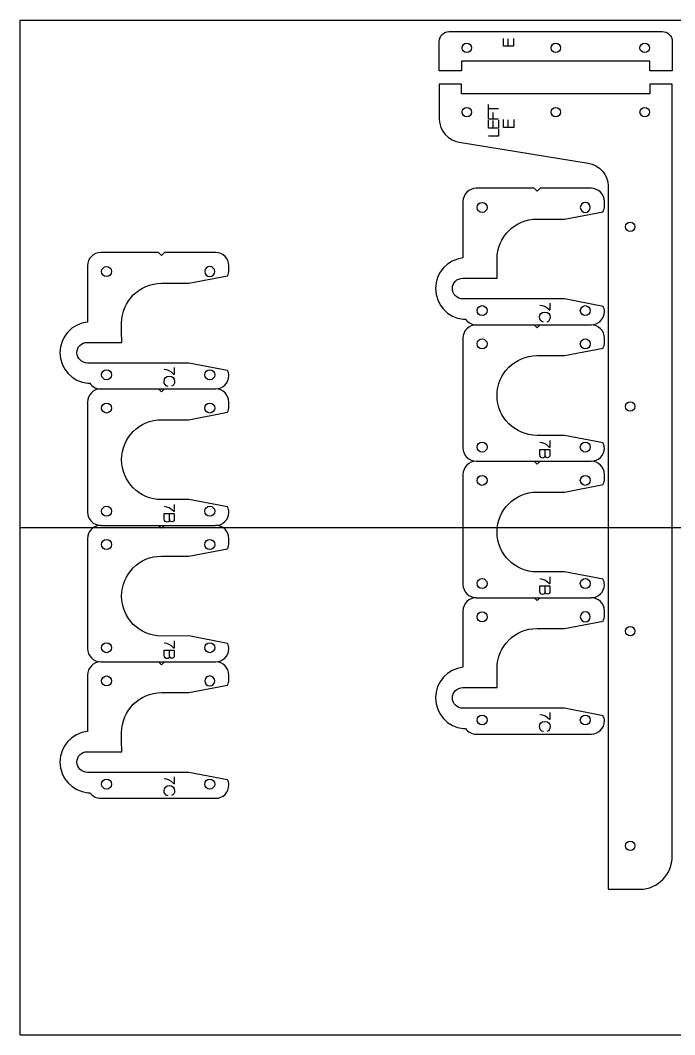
# Model space of a CAD drawing. Extents: x -610 to 0, y -305 to 0.
# Drawn here: x -609.6 to -413, y -304.8 to 0 of the extents above; entities that cross this region are included whole.
import ezdxf

# ---------------------------------------------------------------- set-up
doc = ezdxf.new("R2010")
doc.units = 0
doc.layers.add('CUTS', color=1, linetype='Continuous', true_color=0xff0000)
doc.layers.add('TEXT', color=5, linetype='Continuous', true_color=0x0000ff)
doc.layers.add('laser bed referance', color=3, linetype='Continuous', lineweight=25, true_color=0x00ff00)
doc.layers.add('Referance lines', color=2, linetype='Continuous', lineweight=25, true_color=0xffff00)

msp = doc.modelspace()

# ---------------------------------------------------------------- linework, layer by layer
at = {"layer": 'CUTS', "color": 1, "lineweight": 25, "true_color": 0xff0000}
msp.add_line((-413.72, -6.37), (-413.72, -15.19), dxfattribs=at)
for points in [[(-480.72, -3.37), (-416.72, -3.37)], [(-413.72, -15.19), (-420.42, -15.19), (-420.42, -12.24), (-477.02, -12.24), (-477.02, -15.19), (-483.72, -15.19), (-483.72, -6.37)], [(-420.41, -19.19), (-420.41, -22.14), (-477.01, -22.14), (-477.01, -19.19), (-483.71, -19.19), (-483.71, -19.19), (-483.71, -29.81)], [(-413.71, -251.1), (-413.71, -19.19), (-420.41, -19.19), (-420.41, -19.19)], [(-477.76, -36.58), (-438.94, -42.94)], [(-438.09, -50.49), (-453.44, -50.49), (-454.32, -51.37), (-455.21, -50.49), (-472.59, -50.49)], [(-432.99, -49.71), (-432.99, -57.32), (-432.99, -261.1)], [(-476.59, -54.49), (-476.59, -71.41)], [(-434.09, -55.74), (-434.09, -54.49)], [(-454.34, -59.74), (-446.1, -59.74), (-434.5, -57.51)], [(-550.92, -69.76), (-566.28, -69.76), (-567.16, -70.64), (-568.04, -69.76), (-585.42, -69.76)], [(-589.42, -73.76), (-589.42, -90.68)], [(-546.92, -75.01), (-546.92, -73.76)], [(-567.17, -79.01), (-558.94, -79.01), (-547.34, -76.78)], [(-476.66, -77.5), (-466.28, -77.5)], [(-434.5, -85.97), (-446.13, -83.73), (-476.59, -83.72)], [(-476.5, -89.81), (-475.84, -89.81)], [(-472.59, -91.49), (-438.09, -91.49)], [(-453.44, -91.49), (-454.32, -92.37), (-455.21, -91.49)], [(-589.5, -96.77), (-579.12, -96.77)], [(-476.59, -95.49), (-476.59, -128.49)], [(-434.09, -96.75), (-434.09, -95.49)], [(-454.34, -100.74), (-446.11, -100.74), (-434.5, -98.51)], [(-547.34, -105.24), (-558.97, -103), (-589.42, -102.98)], [(-589.34, -109.08), (-588.68, -109.08)], [(-585.42, -110.76), (-550.92, -110.76)], [(-566.28, -110.76), (-567.16, -111.64), (-568.04, -110.76)], [(-589.42, -114.76), (-589.42, -147.76)], [(-546.92, -116.02), (-546.92, -114.76)], [(-567.17, -120.01), (-558.95, -120.01), (-547.34, -117.78)], [(-434.5, -126.97), (-446.12, -124.74), (-454.34, -124.74)], [(-472.59, -132.49), (-438.09, -132.49)], [(-453.44, -132.49), (-454.32, -133.37), (-455.21, -132.49)], [(-476.59, -136.49), (-476.59, -169.49)], [(-434.09, -137.75), (-434.09, -136.49)], [(-454.34, -141.74), (-446.11, -141.74), (-434.5, -139.51)], [(-547.34, -146.24), (-558.96, -144), (-567.17, -144.01)], [(-585.42, -151.76), (-550.92, -151.76)], [(-566.28, -151.76), (-567.16, -152.64), (-568.04, -151.76)], [(-589.42, -155.76), (-589.42, -188.76)], [(-546.92, -157.02), (-546.92, -155.76)], [(-567.17, -161.01), (-558.95, -161.01), (-547.34, -158.78)], [(-434.5, -167.97), (-446.12, -165.73), (-454.34, -165.74)], [(-472.59, -173.49), (-438.09, -173.49)], [(-453.44, -173.49), (-454.32, -174.37), (-455.21, -173.49)], [(-476.59, -177.49), (-476.59, -194.41)], [(-434.09, -178.74), (-434.09, -177.49)], [(-454.34, -182.74), (-446.1, -182.74), (-434.5, -180.51)], [(-547.34, -187.24), (-558.96, -185), (-567.17, -185.01)], [(-585.42, -192.76), (-550.92, -192.76)], [(-566.28, -192.76), (-567.16, -193.64), (-568.04, -192.76)], [(-589.42, -196.76), (-589.42, -213.68)], [(-546.92, -198.01), (-546.92, -196.76)], [(-567.17, -202.01), (-558.94, -202.01), (-547.34, -199.78)], [(-476.66, -200.5), (-466.28, -200.5)], [(-434.5, -208.97), (-446.13, -206.73), (-476.59, -206.71)], [(-476.5, -212.81), (-475.84, -212.81)], [(-472.59, -214.49), (-438.09, -214.49)], [(-589.5, -219.77), (-579.12, -219.77)], [(-547.34, -228.24), (-558.97, -226), (-589.42, -225.98)], [(-589.34, -232.08), (-588.68, -232.08)], [(-585.42, -233.76), (-550.92, -233.76)]]:
    msp.add_lwpolyline(points, dxfattribs=at)
for points in [[(-483.72, -6.37), (-483.72, -4.72), (-482.37, -3.37), (-480.72, -3.37)], [(-416.72, -3.37), (-415.07, -3.37), (-413.72, -4.72), (-413.72, -6.37)], [(-476.87, -8.28), (-476.87, -7.5), (-476.23, -6.86), (-475.44, -6.86)], [(-475.44, -9.71), (-476.23, -9.71), (-476.87, -9.07), (-476.87, -8.28)], [(-475.44, -6.86), (-474.66, -6.86), (-474.02, -7.5), (-474.02, -8.28)], [(-474.02, -8.28), (-474.02, -9.07), (-474.66, -9.71), (-475.44, -9.71)], [(-450.14, -8.28), (-450.14, -7.5), (-449.5, -6.86), (-448.72, -6.86)], [(-448.72, -9.71), (-449.5, -9.71), (-450.14, -9.07), (-450.14, -8.28)], [(-448.72, -6.86), (-447.93, -6.86), (-447.29, -7.5), (-447.29, -8.28)], [(-447.29, -8.28), (-447.29, -9.07), (-447.93, -9.71), (-448.72, -9.71)], [(-423.42, -8.28), (-423.42, -7.5), (-422.78, -6.86), (-421.99, -6.86)], [(-421.99, -9.71), (-422.78, -9.71), (-423.42, -9.07), (-423.42, -8.28)], [(-421.99, -6.86), (-421.21, -6.86), (-420.57, -7.5), (-420.57, -8.28)], [(-420.57, -8.28), (-420.57, -9.07), (-421.21, -9.71), (-421.99, -9.71)], [(-476.86, -27.6), (-476.86, -26.81), (-476.22, -26.17), (-475.44, -26.17)], [(-475.44, -26.17), (-474.65, -26.17), (-474.01, -26.81), (-474.01, -27.6)], [(-450.14, -27.6), (-450.14, -26.81), (-449.5, -26.17), (-448.71, -26.17)], [(-448.71, -26.17), (-447.93, -26.17), (-447.29, -26.81), (-447.29, -27.6)], [(-423.41, -27.6), (-423.41, -26.81), (-422.78, -26.17), (-421.99, -26.17)], [(-421.99, -26.17), (-421.2, -26.17), (-420.56, -26.81), (-420.56, -27.6)], [(-483.71, -29.81), (-483.71, -33.11), (-481.03, -36.16), (-477.76, -36.58)], [(-475.44, -29.02), (-476.22, -29.02), (-476.86, -28.38), (-476.86, -27.6)], [(-474.01, -27.6), (-474.01, -28.38), (-474.65, -29.02), (-475.44, -29.02)], [(-448.71, -29.02), (-449.5, -29.02), (-450.14, -28.38), (-450.14, -27.6)], [(-447.29, -27.6), (-447.29, -28.38), (-447.93, -29.02), (-448.71, -29.02)], [(-421.99, -29.02), (-422.78, -29.02), (-423.41, -28.38), (-423.41, -27.6)], [(-420.56, -27.6), (-420.56, -28.38), (-421.2, -29.02), (-421.99, -29.02)], [(-438.94, -42.94), (-435.67, -43.36), (-432.99, -46.41), (-432.99, -49.71)], [(-472.59, -50.49), (-474.8, -50.49), (-476.59, -52.28), (-476.59, -54.49)], [(-434.09, -54.49), (-434.09, -52.28), (-435.88, -50.49), (-438.09, -50.49)], [(-472.34, -56.24), (-472.34, -55.41), (-471.67, -54.74), (-470.84, -54.74)], [(-470.84, -54.74), (-470.01, -54.74), (-469.34, -55.41), (-469.34, -56.24)], [(-439.84, -54.74), (-440.67, -54.74), (-441.34, -55.41), (-441.34, -56.24)], [(-438.34, -56.24), (-438.34, -55.41), (-439.01, -54.74), (-439.84, -54.74)], [(-470.84, -57.74), (-471.67, -57.74), (-472.34, -57.07), (-472.34, -56.24)], [(-469.34, -56.24), (-469.34, -57.07), (-470.01, -57.74), (-470.84, -57.74)], [(-441.34, -56.24), (-441.34, -57.07), (-440.67, -57.74), (-439.84, -57.74)], [(-439.84, -57.74), (-439.01, -57.74), (-438.34, -57.07), (-438.34, -56.24)], [(-434.5, -57.51), (-434.24, -56.98), (-434.09, -56.38), (-434.09, -55.74)], [(-466.34, -71.74), (-466.34, -65.11), (-460.96, -59.74), (-454.34, -59.74)], [(-427.78, -62.04), (-427.78, -61.25), (-427.14, -60.61), (-426.35, -60.61)], [(-426.35, -60.61), (-425.57, -60.61), (-424.93, -61.25), (-424.93, -62.04)], [(-426.35, -63.46), (-427.14, -63.46), (-427.78, -62.82), (-427.78, -62.04)], [(-424.93, -62.04), (-424.93, -62.82), (-425.57, -63.46), (-426.35, -63.46)], [(-585.42, -69.76), (-587.63, -69.76), (-589.42, -71.55), (-589.42, -73.76)], [(-546.92, -73.76), (-546.92, -71.55), (-548.71, -69.76), (-550.92, -69.76)], [(-476.59, -71.41), (-481.23, -71.91), (-484.84, -75.83), (-484.84, -80.6)], [(-466.28, -77.5), (-466.28, -77.5), (-466.34, -73.83), (-466.34, -71.74)], [(-585.17, -75.51), (-585.17, -74.68), (-584.5, -74.01), (-583.67, -74.01)], [(-583.67, -77.01), (-584.5, -77.01), (-585.17, -76.34), (-585.17, -75.51)], [(-583.67, -74.01), (-582.85, -74.01), (-582.17, -74.68), (-582.17, -75.51)], [(-582.17, -75.51), (-582.17, -76.34), (-582.85, -77.01), (-583.67, -77.01)], [(-552.67, -74.01), (-553.5, -74.01), (-554.17, -74.68), (-554.17, -75.51)], [(-554.17, -75.51), (-554.17, -76.34), (-553.5, -77.01), (-552.67, -77.01)], [(-551.17, -75.51), (-551.17, -74.68), (-551.85, -74.01), (-552.67, -74.01)], [(-552.67, -77.01), (-551.85, -77.01), (-551.17, -76.34), (-551.17, -75.51)], [(-547.34, -76.78), (-547.08, -76.25), (-546.92, -75.65), (-546.92, -75.01)], [(-579.17, -91.01), (-579.17, -84.38), (-573.8, -79.01), (-567.17, -79.01)], [(-479.76, -80.6), (-479.76, -78.89), (-478.37, -77.5), (-476.66, -77.5)], [(-484.84, -80.6), (-484.84, -85.4), (-481.18, -89.35), (-476.5, -89.81)], [(-476.59, -83.72), (-478.3, -83.72), (-479.76, -82.32), (-479.76, -80.6)], [(-472.34, -87.24), (-472.34, -86.41), (-471.66, -85.74), (-470.84, -85.74)], [(-470.84, -88.74), (-471.67, -88.74), (-472.34, -88.07), (-472.34, -87.24)], [(-470.84, -85.74), (-470.01, -85.74), (-469.34, -86.41), (-469.34, -87.24)], [(-469.34, -87.24), (-469.34, -88.07), (-470.01, -88.74), (-470.84, -88.74)], [(-441.34, -87.24), (-441.34, -86.41), (-440.67, -85.74), (-439.84, -85.74)], [(-439.84, -88.74), (-440.67, -88.74), (-441.34, -88.07), (-441.34, -87.24)], [(-439.84, -85.74), (-439.01, -85.74), (-438.34, -86.41), (-438.34, -87.24)], [(-438.34, -87.24), (-438.34, -88.07), (-439.01, -88.74), (-439.84, -88.74)], [(-438.09, -91.49), (-435.88, -91.49), (-434.09, -89.7), (-434.09, -87.49)], [(-434.09, -87.49), (-434.09, -86.85), (-434.24, -86.5), (-434.5, -85.97)], [(-589.42, -90.68), (-594.06, -91.18), (-597.68, -95.1), (-597.68, -99.87)], [(-579.12, -96.77), (-579.12, -96.77), (-579.17, -93.1), (-579.17, -91.01)], [(-475.84, -89.81), (-475.12, -90.83), (-473.93, -91.49), (-472.59, -91.49)], [(-472.59, -91.49), (-474.8, -91.49), (-476.59, -93.28), (-476.59, -95.49)], [(-434.09, -95.49), (-434.09, -93.28), (-435.88, -91.49), (-438.09, -91.49)], [(-592.6, -99.87), (-592.6, -98.16), (-591.21, -96.77), (-589.5, -96.77)], [(-472.34, -97.24), (-472.34, -96.41), (-471.67, -95.74), (-470.84, -95.74)], [(-470.84, -98.74), (-471.67, -98.74), (-472.34, -98.07), (-472.34, -97.24)], [(-470.84, -95.74), (-470.01, -95.74), (-469.34, -96.41), (-469.34, -97.24)], [(-469.34, -97.24), (-469.34, -98.07), (-470.01, -98.74), (-470.84, -98.74)], [(-441.34, -97.24), (-441.34, -96.41), (-440.67, -95.74), (-439.84, -95.74)], [(-439.84, -98.74), (-440.67, -98.74), (-441.34, -98.07), (-441.34, -97.24)], [(-439.84, -95.74), (-439.01, -95.74), (-438.34, -96.41), (-438.34, -97.24)], [(-438.34, -97.24), (-438.34, -98.07), (-439.01, -98.74), (-439.84, -98.74)], [(-434.5, -98.51), (-434.24, -97.98), (-434.09, -97.38), (-434.09, -96.75)], [(-597.68, -99.87), (-597.68, -104.67), (-594.02, -108.62), (-589.34, -109.08)], [(-589.42, -102.98), (-591.14, -102.98), (-592.6, -101.59), (-592.6, -99.87)], [(-466.34, -112.74), (-466.34, -106.11), (-460.96, -100.74), (-454.34, -100.74)], [(-585.17, -106.51), (-585.17, -105.68), (-584.5, -105.01), (-583.67, -105.01)], [(-583.67, -108.01), (-584.5, -108.01), (-585.17, -107.34), (-585.17, -106.51)], [(-583.67, -105.01), (-582.85, -105.01), (-582.17, -105.68), (-582.17, -106.51)], [(-582.17, -106.51), (-582.17, -107.34), (-582.85, -108.01), (-583.67, -108.01)], [(-554.17, -106.51), (-554.17, -105.68), (-553.5, -105.01), (-552.67, -105.01)], [(-552.67, -108.01), (-553.5, -108.01), (-554.17, -107.34), (-554.17, -106.51)], [(-552.67, -105.01), (-551.85, -105.01), (-551.17, -105.68), (-551.17, -106.51)], [(-551.17, -106.51), (-551.17, -107.34), (-551.85, -108.01), (-552.67, -108.01)], [(-546.93, -106.76), (-546.93, -106.12), (-547.08, -105.77), (-547.34, -105.24)], [(-588.68, -109.08), (-587.96, -110.1), (-586.77, -110.76), (-585.42, -110.76)], [(-550.92, -110.76), (-548.72, -110.76), (-546.93, -108.97), (-546.93, -106.76)], [(-585.42, -110.76), (-587.63, -110.76), (-589.42, -112.55), (-589.42, -114.76)], [(-546.92, -114.76), (-546.92, -112.55), (-548.71, -110.76), (-550.92, -110.76)], [(-454.34, -124.74), (-460.96, -124.74), (-466.34, -119.37), (-466.34, -112.74)], [(-585.17, -116.51), (-585.17, -115.68), (-584.5, -115.01), (-583.67, -115.01)], [(-583.67, -115.01), (-582.85, -115.01), (-582.17, -115.68), (-582.17, -116.51)], [(-554.17, -116.51), (-554.17, -115.68), (-553.5, -115.01), (-552.67, -115.01)], [(-552.67, -115.01), (-551.85, -115.01), (-551.17, -115.68), (-551.17, -116.51)], [(-427.78, -116.04), (-427.78, -115.26), (-427.14, -114.62), (-426.35, -114.62)], [(-426.35, -114.62), (-425.57, -114.62), (-424.93, -115.26), (-424.93, -116.04)], [(-583.67, -118.01), (-584.5, -118.01), (-585.17, -117.34), (-585.17, -116.51)], [(-582.17, -116.51), (-582.17, -117.34), (-582.85, -118.01), (-583.67, -118.01)], [(-552.67, -118.01), (-553.5, -118.01), (-554.17, -117.34), (-554.17, -116.51)], [(-551.17, -116.51), (-551.17, -117.34), (-551.85, -118.01), (-552.67, -118.01)], [(-547.34, -117.78), (-547.08, -117.25), (-546.92, -116.65), (-546.92, -116.02)], [(-426.35, -117.47), (-427.14, -117.47), (-427.78, -116.83), (-427.78, -116.04)], [(-424.93, -116.04), (-424.93, -116.83), (-425.57, -117.47), (-426.35, -117.47)], [(-579.17, -132.01), (-579.17, -125.38), (-573.8, -120.01), (-567.17, -120.01)], [(-472.34, -128.24), (-472.34, -127.41), (-471.67, -126.74), (-470.84, -126.74)], [(-470.84, -126.74), (-470.01, -126.74), (-469.34, -127.41), (-469.34, -128.24)], [(-441.34, -128.24), (-441.34, -127.41), (-440.67, -126.74), (-439.84, -126.74)], [(-439.84, -126.74), (-439.01, -126.74), (-438.34, -127.41), (-438.34, -128.24)], [(-434.09, -128.62), (-434.11, -128.03), (-434.25, -127.47), (-434.5, -126.97)], [(-476.59, -128.49), (-476.59, -130.7), (-474.8, -132.49), (-472.59, -132.49)], [(-470.84, -129.74), (-471.67, -129.74), (-472.34, -129.07), (-472.34, -128.24)], [(-469.34, -128.24), (-469.34, -129.07), (-470.01, -129.74), (-470.84, -129.74)], [(-439.84, -129.74), (-440.67, -129.74), (-441.34, -129.07), (-441.34, -128.24)], [(-438.34, -128.24), (-438.34, -129.07), (-439.01, -129.74), (-439.84, -129.74)], [(-438.09, -132.49), (-435.92, -132.49), (-434.16, -130.77), (-434.09, -128.62)], [(-567.17, -144.01), (-573.8, -144.01), (-579.17, -138.64), (-579.17, -132.01)], [(-472.59, -132.49), (-474.8, -132.49), (-476.59, -134.28), (-476.59, -136.49)], [(-434.09, -136.49), (-434.09, -134.28), (-435.88, -132.49), (-438.09, -132.49)], [(-472.34, -138.24), (-472.34, -137.41), (-471.67, -136.74), (-470.84, -136.74)], [(-470.84, -136.74), (-470.01, -136.74), (-469.34, -137.41), (-469.34, -138.24)], [(-441.34, -138.24), (-441.34, -137.41), (-440.67, -136.74), (-439.84, -136.74)], [(-439.84, -136.74), (-439.01, -136.74), (-438.34, -137.41), (-438.34, -138.24)], [(-470.84, -139.74), (-471.67, -139.74), (-472.34, -139.07), (-472.34, -138.24)], [(-469.34, -138.24), (-469.34, -139.07), (-470.01, -139.74), (-470.84, -139.74)], [(-439.84, -139.74), (-440.67, -139.74), (-441.34, -139.07), (-441.34, -138.24)], [(-438.34, -138.24), (-438.34, -139.07), (-439.01, -139.74), (-439.84, -139.74)], [(-434.5, -139.51), (-434.24, -138.98), (-434.09, -138.38), (-434.09, -137.75)], [(-466.34, -153.74), (-466.34, -147.11), (-460.96, -141.74), (-454.34, -141.74)], [(-585.17, -147.51), (-585.17, -146.68), (-584.5, -146.01), (-583.67, -146.01)], [(-583.67, -146.01), (-582.85, -146.01), (-582.17, -146.68), (-582.17, -147.51)], [(-554.17, -147.51), (-554.17, -146.68), (-553.5, -146.01), (-552.67, -146.01)], [(-552.67, -146.01), (-551.85, -146.01), (-551.17, -146.68), (-551.17, -147.51)], [(-546.93, -147.89), (-546.95, -147.3), (-547.09, -146.74), (-547.34, -146.24)], [(-589.42, -147.76), (-589.42, -149.97), (-587.63, -151.76), (-585.42, -151.76)], [(-583.67, -149.01), (-584.5, -149.01), (-585.17, -148.34), (-585.17, -147.51)], [(-582.17, -147.51), (-582.17, -148.34), (-582.85, -149.01), (-583.67, -149.01)], [(-552.67, -149.01), (-553.5, -149.01), (-554.17, -148.34), (-554.17, -147.51)], [(-551.17, -147.51), (-551.17, -148.34), (-551.85, -149.01), (-552.67, -149.01)], [(-550.92, -151.76), (-548.76, -151.76), (-547, -150.04), (-546.93, -147.89)], [(-585.42, -151.76), (-587.63, -151.76), (-589.42, -153.55), (-589.42, -155.76)], [(-546.92, -155.76), (-546.92, -153.55), (-548.71, -151.76), (-550.92, -151.76)], [(-454.34, -165.74), (-460.96, -165.74), (-466.34, -160.37), (-466.34, -153.74)], [(-585.17, -157.51), (-585.17, -156.68), (-584.5, -156.01), (-583.67, -156.01)], [(-583.67, -159.01), (-584.5, -159.01), (-585.17, -158.34), (-585.17, -157.51)], [(-583.67, -156.01), (-582.85, -156.01), (-582.17, -156.68), (-582.17, -157.51)], [(-582.17, -157.51), (-582.17, -158.34), (-582.85, -159.01), (-583.67, -159.01)], [(-554.17, -157.51), (-554.17, -156.68), (-553.5, -156.01), (-552.67, -156.01)], [(-552.67, -159.01), (-553.5, -159.01), (-554.17, -158.34), (-554.17, -157.51)], [(-552.67, -156.01), (-551.85, -156.01), (-551.17, -156.68), (-551.17, -157.51)], [(-551.17, -157.51), (-551.17, -158.34), (-551.85, -159.01), (-552.67, -159.01)], [(-547.34, -158.78), (-547.08, -158.25), (-546.92, -157.65), (-546.92, -157.02)], [(-579.17, -173.01), (-579.17, -166.38), (-573.8, -161.01), (-567.17, -161.01)], [(-476.59, -169.49), (-476.59, -171.7), (-474.8, -173.49), (-472.59, -173.49)], [(-472.34, -169.24), (-472.34, -168.41), (-471.67, -167.74), (-470.84, -167.74)], [(-470.84, -170.74), (-471.67, -170.74), (-472.34, -170.07), (-472.34, -169.24)], [(-470.84, -167.74), (-470.01, -167.74), (-469.34, -168.41), (-469.34, -169.24)], [(-469.34, -169.24), (-469.34, -170.07), (-470.01, -170.74), (-470.84, -170.74)], [(-441.34, -169.24), (-441.34, -168.41), (-440.67, -167.74), (-439.84, -167.74)], [(-439.84, -170.74), (-440.67, -170.74), (-441.34, -170.07), (-441.34, -169.24)], [(-439.84, -167.74), (-439.01, -167.74), (-438.34, -168.41), (-438.34, -169.24)], [(-438.34, -169.24), (-438.34, -170.07), (-439.01, -170.74), (-439.84, -170.74)], [(-438.09, -173.49), (-435.92, -173.49), (-434.16, -171.77), (-434.09, -169.62)], [(-434.09, -169.62), (-434.11, -169.03), (-434.25, -168.47), (-434.5, -167.97)], [(-567.17, -185.01), (-573.8, -185.01), (-579.17, -179.64), (-579.17, -173.01)], [(-472.59, -173.49), (-474.8, -173.49), (-476.59, -175.28), (-476.59, -177.49)], [(-434.09, -177.49), (-434.09, -175.28), (-435.88, -173.49), (-438.09, -173.49)], [(-472.34, -179.24), (-472.34, -178.41), (-471.67, -177.74), (-470.84, -177.74)], [(-470.84, -180.74), (-471.67, -180.74), (-472.34, -180.07), (-472.34, -179.24)], [(-470.84, -177.74), (-470.01, -177.74), (-469.34, -178.41), (-469.34, -179.24)], [(-469.34, -179.24), (-469.34, -180.07), (-470.01, -180.74), (-470.84, -180.74)], [(-439.84, -177.74), (-440.67, -177.74), (-441.34, -178.41), (-441.34, -179.24)], [(-441.34, -179.24), (-441.34, -180.07), (-440.67, -180.74), (-439.84, -180.74)], [(-438.34, -179.24), (-438.34, -178.41), (-439.01, -177.74), (-439.84, -177.74)], [(-439.84, -180.74), (-439.01, -180.74), (-438.34, -180.07), (-438.34, -179.24)], [(-434.5, -180.51), (-434.24, -179.98), (-434.09, -179.38), (-434.09, -178.74)], [(-466.34, -194.74), (-466.34, -188.11), (-460.96, -182.74), (-454.34, -182.74)], [(-427.78, -183.58), (-427.78, -182.79), (-427.14, -182.15), (-426.35, -182.15)], [(-426.35, -182.15), (-425.57, -182.15), (-424.93, -182.79), (-424.93, -183.58)], [(-426.35, -185), (-427.14, -185), (-427.78, -184.37), (-427.78, -183.58)], [(-424.93, -183.58), (-424.93, -184.37), (-425.57, -185), (-426.35, -185)], [(-589.42, -188.76), (-589.42, -190.97), (-587.63, -192.76), (-585.42, -192.76)], [(-585.17, -188.51), (-585.17, -187.68), (-584.5, -187.01), (-583.67, -187.01)], [(-583.67, -190.01), (-584.5, -190.01), (-585.17, -189.34), (-585.17, -188.51)], [(-583.67, -187.01), (-582.85, -187.01), (-582.17, -187.68), (-582.17, -188.51)], [(-582.17, -188.51), (-582.17, -189.34), (-582.85, -190.01), (-583.67, -190.01)], [(-554.17, -188.51), (-554.17, -187.68), (-553.5, -187.01), (-552.67, -187.01)], [(-552.67, -190.01), (-553.5, -190.01), (-554.17, -189.34), (-554.17, -188.51)], [(-552.67, -187.01), (-551.85, -187.01), (-551.17, -187.68), (-551.17, -188.51)], [(-551.17, -188.51), (-551.17, -189.34), (-551.85, -190.01), (-552.67, -190.01)], [(-550.92, -192.76), (-548.76, -192.76), (-547, -191.04), (-546.93, -188.89)], [(-546.93, -188.89), (-546.95, -188.3), (-547.09, -187.74), (-547.34, -187.24)], [(-585.42, -192.76), (-587.63, -192.76), (-589.42, -194.55), (-589.42, -196.76)], [(-546.92, -196.76), (-546.92, -194.55), (-548.71, -192.76), (-550.92, -192.76)], [(-476.59, -194.41), (-481.23, -194.91), (-484.84, -198.83), (-484.84, -203.6)], [(-466.28, -200.5), (-466.28, -200.5), (-466.34, -196.83), (-466.34, -194.74)], [(-585.17, -198.51), (-585.17, -197.68), (-584.5, -197.01), (-583.67, -197.01)], [(-583.67, -197.01), (-582.85, -197.01), (-582.17, -197.68), (-582.17, -198.51)], [(-552.67, -197.01), (-553.5, -197.01), (-554.17, -197.68), (-554.17, -198.51)], [(-551.17, -198.51), (-551.17, -197.68), (-551.85, -197.01), (-552.67, -197.01)], [(-547.34, -199.78), (-547.08, -199.25), (-546.92, -198.65), (-546.92, -198.01)], [(-583.67, -200.01), (-584.5, -200.01), (-585.17, -199.34), (-585.17, -198.51)], [(-582.17, -198.51), (-582.17, -199.34), (-582.85, -200.01), (-583.67, -200.01)], [(-554.17, -198.51), (-554.17, -199.34), (-553.5, -200.01), (-552.67, -200.01)], [(-552.67, -200.01), (-551.85, -200.01), (-551.17, -199.34), (-551.17, -198.51)], [(-479.76, -203.6), (-479.76, -201.89), (-478.37, -200.5), (-476.66, -200.5)], [(-579.17, -214.01), (-579.17, -207.38), (-573.8, -202.01), (-567.17, -202.01)], [(-484.84, -203.6), (-484.84, -208.4), (-481.18, -212.35), (-476.5, -212.81)], [(-476.59, -206.71), (-478.3, -206.71), (-479.76, -205.32), (-479.76, -203.6)], [(-472.34, -210.24), (-472.34, -209.41), (-471.66, -208.74), (-470.84, -208.74)], [(-470.84, -211.74), (-471.67, -211.74), (-472.34, -211.07), (-472.34, -210.24)], [(-470.84, -208.74), (-470.01, -208.74), (-469.34, -209.41), (-469.34, -210.24)], [(-469.34, -210.24), (-469.34, -211.07), (-470.01, -211.74), (-470.84, -211.74)], [(-441.34, -210.24), (-441.34, -209.41), (-440.67, -208.74), (-439.84, -208.74)], [(-439.84, -211.74), (-440.67, -211.74), (-441.34, -211.07), (-441.34, -210.24)], [(-439.84, -208.74), (-439.01, -208.74), (-438.34, -209.41), (-438.34, -210.24)], [(-438.34, -210.24), (-438.34, -211.07), (-439.01, -211.74), (-439.84, -211.74)], [(-434.09, -210.49), (-434.09, -209.85), (-434.24, -209.5), (-434.5, -208.97)], [(-475.84, -212.81), (-475.12, -213.83), (-473.93, -214.49), (-472.59, -214.49)], [(-438.09, -214.49), (-435.88, -214.49), (-434.09, -212.7), (-434.09, -210.49)], [(-589.42, -213.68), (-594.06, -214.18), (-597.68, -218.1), (-597.68, -222.87)], [(-579.12, -219.77), (-579.12, -219.77), (-579.17, -216.1), (-579.17, -214.01)], [(-592.6, -222.87), (-592.6, -221.16), (-591.21, -219.77), (-589.5, -219.77)], [(-597.68, -222.87), (-597.68, -227.67), (-594.02, -231.62), (-589.34, -232.08)], [(-589.42, -225.98), (-591.14, -225.98), (-592.6, -224.59), (-592.6, -222.87)], [(-585.17, -229.51), (-585.17, -228.68), (-584.5, -228.01), (-583.67, -228.01)], [(-583.67, -228.01), (-582.85, -228.01), (-582.17, -228.68), (-582.17, -229.51)], [(-554.17, -229.51), (-554.17, -228.68), (-553.5, -228.01), (-552.67, -228.01)], [(-552.67, -228.01), (-551.85, -228.01), (-551.17, -228.68), (-551.17, -229.51)], [(-546.92, -229.76), (-546.92, -229.12), (-547.08, -228.77), (-547.34, -228.24)], [(-583.67, -231.01), (-584.5, -231.01), (-585.17, -230.34), (-585.17, -229.51)], [(-582.17, -229.51), (-582.17, -230.34), (-582.85, -231.01), (-583.67, -231.01)], [(-552.67, -231.01), (-553.5, -231.01), (-554.17, -230.34), (-554.17, -229.51)], [(-551.17, -229.51), (-551.17, -230.34), (-551.85, -231.01), (-552.67, -231.01)], [(-550.92, -233.76), (-548.71, -233.76), (-546.92, -231.97), (-546.92, -229.76)], [(-588.68, -232.08), (-587.96, -233.09), (-586.77, -233.76), (-585.42, -233.76)], [(-427.78, -248.05), (-427.78, -247.26), (-427.14, -246.63), (-426.35, -246.63)], [(-426.35, -246.63), (-425.57, -246.63), (-424.93, -247.26), (-424.93, -248.05)], [(-426.35, -249.48), (-427.14, -249.48), (-427.78, -248.84), (-427.78, -248.05)], [(-424.93, -248.05), (-424.93, -248.84), (-425.57, -249.48), (-426.35, -249.48)], [(-423.35, -261.1), (-418.05, -261.1), (-413.71, -256.6), (-413.71, -251.1)], [(-432.99, -261.1), (-432.99, -261.1), (-428.66, -261.1), (-423.35, -261.1)]]:
    msp.add_open_spline(points, degree=3, dxfattribs=at)
at = {"layer": 'laser bed referance'}
for p, q in [((-609.6, 0), (0, 0)), ((-609.6, -304.8), (-609.6, 0)), ((-609.6, -304.8), (0, -304.8))]:
    msp.add_line(p, q, dxfattribs=at)
at = {"layer": 'Referance lines'}
msp.add_line((-609.6, -152.4), (0, -152.4), dxfattribs=at)
at = {"layer": 'TEXT', "color": 5, "true_color": 0x0000ff}
for points in [[(-461.43, -5.43), (-461.43, -7.81), (-464.45, -7.81), (-464.45, -5.46)], [(-463.05, -7.81), (-463.05, -5.56)], [(-468.95, -27.94), (-468.95, -25.31)], [(-465.9, -26.62), (-468.95, -26.62)], [(-465.9, -29.75), (-468.95, -29.75), (-468.95, -27.61)], [(-465.9, -30.01), (-465.9, -32.41), (-468.95, -32.41), (-468.95, -30.04)], [(-467.53, -29.75), (-467.53, -27.73)], [(-467.53, -32.41), (-467.53, -30.14)], [(-461.35, -29.81), (-461.35, -32.18), (-464.38, -32.18), (-464.38, -29.83)], [(-462.97, -32.18), (-462.97, -29.93)], [(-465.9, -32.71), (-465.9, -34.84), (-468.95, -34.84)], [(-450.51, -85.01), (-450.51, -87.12), (-450.62, -87.12)], [(-563.35, -104.28), (-563.35, -106.39), (-563.46, -106.39)], [(-450.51, -126.23), (-450.51, -128.34), (-450.62, -128.34)], [(-453.51, -130.5), (-453.51, -128.97), (-450.49, -128.97), (-450.49, -128.97)], [(-451.93, -130.75), (-451.92, -128.97)], [(-451.92, -130.75), (-451.93, -130.75)], [(-450.49, -128.97), (-450.49, -130.61)], [(-563.35, -145.5), (-563.35, -147.61), (-563.46, -147.61)], [(-566.35, -149.77), (-566.35, -148.24), (-563.32, -148.24), (-563.32, -148.24)], [(-564.76, -150.02), (-564.76, -148.24)], [(-563.32, -148.24), (-563.32, -149.88)], [(-564.76, -150.02), (-564.77, -150.02)], [(-450.51, -167.23), (-450.51, -169.34), (-450.62, -169.34)], [(-453.51, -171.5), (-453.51, -169.97), (-450.49, -169.97), (-450.49, -169.97)], [(-451.93, -171.76), (-451.92, -169.97)], [(-450.49, -169.97), (-450.49, -171.61)], [(-451.92, -171.75), (-451.93, -171.75)], [(-563.35, -186.5), (-563.35, -188.61), (-563.46, -188.61)], [(-566.35, -190.77), (-566.35, -189.24), (-563.33, -189.24), (-563.33, -189.24)], [(-564.76, -191.02), (-564.77, -191.02)], [(-564.76, -191.03), (-564.76, -189.24)], [(-563.33, -189.24), (-563.33, -190.88)], [(-450.51, -208.01), (-450.51, -210.12), (-450.62, -210.12)], [(-563.35, -227.28), (-563.35, -229.39), (-563.46, -229.39)]]:
    msp.add_lwpolyline(points, dxfattribs=at)
for points in [[(-453.58, -89.22), (-453.58, -88.35), (-453, -87.65), (-452, -87.65)], [(-450.62, -87.12), (-451.47, -86.15), (-452.46, -85.69), (-453.49, -85.65)], [(-452, -87.65), (-451, -87.65), (-450.42, -88.35), (-450.42, -89.22)], [(-452.36, -90.73), (-453.17, -90.64), (-453.58, -89.91), (-453.58, -89.22)], [(-450.42, -89.22), (-450.42, -89.93), (-450.71, -90.5), (-451.37, -90.66)], [(-563.46, -106.39), (-564.31, -105.42), (-565.3, -104.96), (-566.33, -104.92)], [(-566.41, -108.49), (-566.41, -107.62), (-565.83, -106.92), (-564.84, -106.92)], [(-565.2, -110), (-566.01, -109.91), (-566.41, -109.18), (-566.41, -108.49)], [(-564.84, -106.92), (-563.84, -106.92), (-563.26, -107.62), (-563.26, -108.49)], [(-563.26, -108.49), (-563.26, -109.2), (-563.55, -109.77), (-564.21, -109.93)], [(-450.62, -128.34), (-451.47, -127.36), (-452.46, -126.91), (-453.49, -126.87)], [(-452.69, -131.52), (-453.04, -131.52), (-453.51, -131.29), (-453.51, -130.5)], [(-451.93, -130.75), (-451.95, -131.15), (-452.16, -131.52), (-452.69, -131.52)], [(-451.24, -131.42), (-451.59, -131.42), (-451.93, -131.11), (-451.92, -130.75)], [(-450.49, -130.61), (-450.49, -131.09), (-450.74, -131.42), (-451.24, -131.42)], [(-563.46, -147.61), (-564.31, -146.63), (-565.3, -146.18), (-566.32, -146.13)], [(-565.52, -150.79), (-565.88, -150.79), (-566.35, -150.56), (-566.35, -149.77)], [(-564.77, -150.02), (-564.78, -150.42), (-565, -150.79), (-565.52, -150.79)], [(-564.07, -150.69), (-564.43, -150.69), (-564.77, -150.38), (-564.76, -150.02)], [(-563.32, -149.88), (-563.32, -150.36), (-563.58, -150.69), (-564.07, -150.69)], [(-450.62, -169.34), (-451.47, -168.36), (-452.46, -167.91), (-453.49, -167.87)], [(-452.69, -172.52), (-453.04, -172.52), (-453.51, -172.29), (-453.51, -171.5)], [(-451.93, -171.75), (-451.95, -172.15), (-452.16, -172.52), (-452.69, -172.52)], [(-451.24, -172.42), (-451.59, -172.42), (-451.93, -172.11), (-451.92, -171.75)], [(-450.49, -171.61), (-450.49, -172.09), (-450.75, -172.42), (-451.24, -172.42)], [(-563.46, -188.61), (-564.31, -187.63), (-565.3, -187.18), (-566.33, -187.14)], [(-565.52, -191.79), (-565.88, -191.79), (-566.35, -191.56), (-566.35, -190.77)], [(-564.77, -191.02), (-564.78, -191.42), (-565, -191.79), (-565.52, -191.79)], [(-564.07, -191.69), (-564.43, -191.69), (-564.77, -191.38), (-564.76, -191.02)], [(-563.33, -190.88), (-563.33, -191.36), (-563.58, -191.69), (-564.07, -191.69)], [(-450.62, -210.12), (-451.47, -209.15), (-452.46, -208.69), (-453.49, -208.65)], [(-453.58, -212.22), (-453.58, -211.35), (-453, -210.65), (-452, -210.65)], [(-452.36, -213.73), (-453.17, -213.64), (-453.58, -212.92), (-453.58, -212.22)], [(-452, -210.65), (-451, -210.65), (-450.42, -211.35), (-450.42, -212.22)], [(-450.42, -212.22), (-450.42, -212.93), (-450.71, -213.5), (-451.37, -213.66)], [(-563.46, -229.39), (-564.31, -228.42), (-565.3, -227.96), (-566.33, -227.92)], [(-566.41, -231.49), (-566.41, -230.62), (-565.83, -229.92), (-564.84, -229.92)], [(-565.2, -233), (-566.01, -232.91), (-566.41, -232.19), (-566.41, -231.49)], [(-564.84, -229.92), (-563.84, -229.92), (-563.26, -230.62), (-563.26, -231.49)], [(-563.26, -231.49), (-563.26, -232.2), (-563.55, -232.77), (-564.21, -232.93)]]:
    msp.add_open_spline(points, degree=3, dxfattribs=at)

doc.saveas('drawing.dxf')
